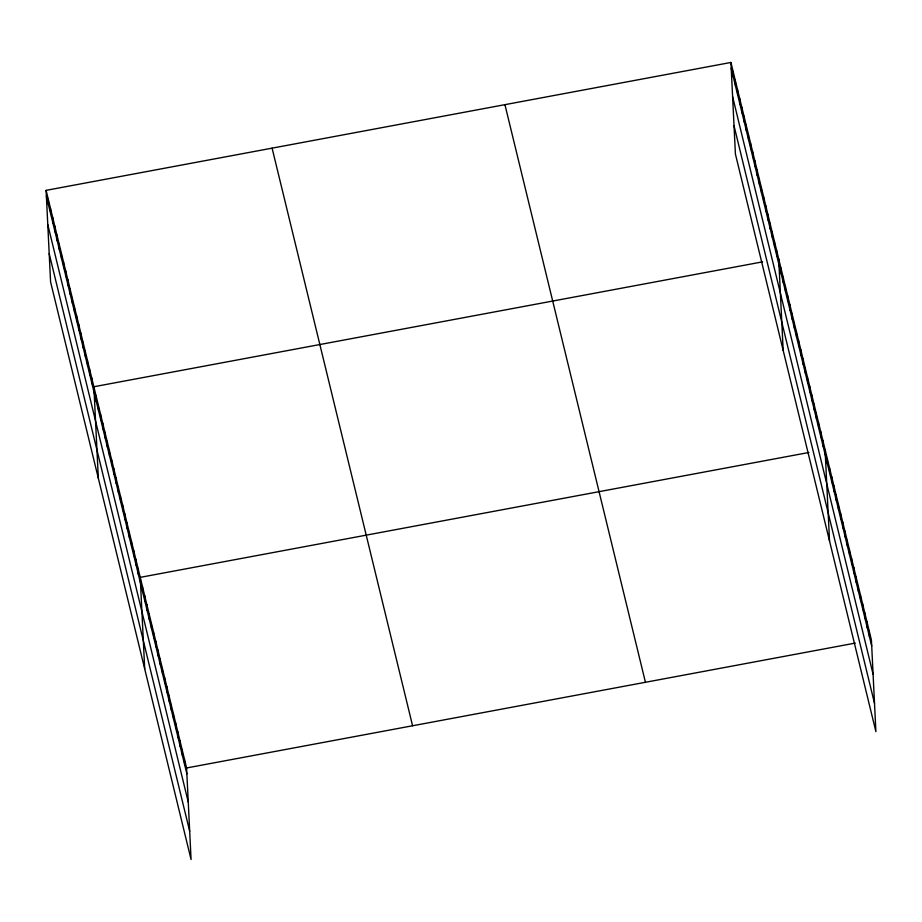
<?xml version="1.0" encoding="UTF-8"?>
<svg xmlns="http://www.w3.org/2000/svg" width="922" height="922" viewBox="0 0 922 922"><rect width="100%" height="100%" fill="white"/><g stroke="black" fill="none" stroke-linecap="round" stroke-linejoin="round"><path stroke-width="1.38" d="M46.1 190.358L186.59 767.968L191.073 859.546L50.583 281.925L46.1 190.358L730.927 62.454L871.417 640.075L875.9 731.642L735.41 154.032L730.927 62.454M762.552 261.86L93.871 386.744L98.343 478.311M808.917 452.483L140.236 577.356L144.708 668.923M186.59 767.968L855.282 643.095M731.215 68.389L871.716 645.999M732.598 96.649L873.088 674.27M734.027 125.761L874.517 703.382M504.933 104.67L645.435 682.28M272.094 148.154L412.583 725.764M46.388 196.282L186.889 773.892M47.771 224.542L188.272 802.163M49.2 253.665L189.69 831.275M869.216 630.994L869.504 636.929M867.003 621.924L867.291 627.847M864.801 612.842L865.09 618.766M862.589 603.772L862.877 609.696M860.387 594.69L860.675 600.614M858.175 585.62L858.463 591.544M855.962 576.538L856.261 582.462M853.76 567.456L854.049 573.392M851.548 558.386L851.836 564.31M849.346 549.305L849.635 555.228M847.134 540.234L847.422 546.158M844.932 531.153L845.22 537.077M842.72 522.082L843.008 528.006M840.518 513.001L840.806 518.925M838.305 503.919L838.594 509.854M836.093 494.849L836.392 500.773M833.891 485.767L834.179 491.691M831.679 476.697L831.967 482.621M829.477 467.615L829.765 473.539M827.264 458.545L827.553 464.469M825.063 449.463L829.535 541.03M822.85 440.382L823.139 446.317M820.638 431.312L820.937 437.235M818.436 422.23L818.724 428.154M816.224 413.16L816.512 419.084M814.022 404.078L814.31 410.002M811.809 394.996L812.098 400.932M809.608 385.926L809.896 391.85M807.395 376.844L807.684 382.768M805.183 367.774L805.482 373.698M802.981 358.693L803.269 364.616M800.769 349.622L801.057 355.546M798.567 340.541L798.855 346.465M796.354 331.459L796.643 337.394M794.153 322.389L794.441 328.313M791.94 313.307L792.229 319.231M789.739 304.237L790.027 310.161M787.526 295.155L787.814 301.079M785.313 286.085L785.613 292.009M783.112 277.003L783.4 282.927M780.899 267.922L781.188 273.857M778.698 258.851L783.17 350.418M776.52 249.92L776.808 255.843M774.353 240.999L774.641 246.923M772.187 232.067L772.475 237.991M770.008 223.147L770.296 229.071M767.842 214.215L768.13 220.139M765.663 205.283L765.952 211.219M763.497 196.363L763.785 202.287M761.33 187.431L761.618 193.355M759.152 178.511L759.44 184.435M756.985 169.579L757.273 175.503M754.807 160.659L755.095 166.582M752.64 151.727L752.928 157.65M750.473 142.795L750.762 148.73M748.295 133.874L748.583 139.798M746.129 124.943L746.417 130.878M743.95 116.022L744.238 121.946M741.784 107.09L742.072 113.014M739.617 98.17L739.905 104.094M737.439 89.238L737.727 95.162M735.272 80.318L735.56 86.242M733.094 71.386L733.382 77.31M184.388 758.898L184.677 764.822M182.176 749.817L182.464 755.74M179.974 740.746L180.263 746.67M177.762 731.665L178.05 737.588M175.56 722.583L175.848 728.518M173.348 713.513L173.636 719.437M171.146 704.431L171.434 710.355M168.933 695.361L169.222 701.285M166.721 686.279L167.02 692.203M164.519 677.197L164.808 683.133M162.307 668.127L162.595 674.051M160.105 659.046L160.393 664.969M157.893 649.975L158.181 655.899M155.691 640.894L155.979 646.818M153.478 631.824L153.767 637.747M151.266 622.742L151.565 628.666M149.064 613.66L149.352 619.596M146.852 604.59L147.14 610.514M144.65 595.508L144.938 601.432M142.437 586.438L142.726 592.362M138.023 568.286L138.312 574.21M135.811 559.205L136.11 565.128M133.609 550.123L133.897 556.058M131.397 541.053L131.696 546.977M129.195 531.971L129.483 537.895M126.982 522.901L127.271 528.825M124.781 513.819L125.069 519.743M122.568 504.737L122.856 510.673M120.367 495.667L120.655 501.591M118.154 486.586L118.442 492.509M115.942 477.515L116.241 483.439M113.74 468.434L114.028 474.357M111.527 459.363L111.816 465.287M109.326 450.282L109.614 456.206M107.113 441.2L107.401 447.135M104.912 432.13L105.2 438.054M102.699 423.048L102.987 428.972M100.486 413.978L100.786 419.902M98.285 404.896L98.573 410.82M96.072 395.826L96.361 401.75M91.693 377.813L91.993 383.748M89.526 368.892L89.814 374.816M87.359 359.96L87.648 365.884M85.181 351.04L85.469 356.964M83.015 342.108L83.303 348.032M80.836 333.188L81.136 339.112M78.67 324.256L78.958 330.18M76.503 315.324L76.791 321.259M74.325 306.404L74.613 312.328M72.158 297.472L72.446 303.407M69.98 288.551L70.279 294.475M67.813 279.62L68.101 285.543M65.646 270.699L65.935 276.623M63.468 261.767L63.756 267.691M61.301 252.847L61.59 258.771M59.123 243.915L59.423 249.839M56.957 234.983L57.245 240.919M54.79 226.063L55.078 231.987M52.612 217.131L52.9 223.055M50.445 208.211L50.733 214.135M48.267 199.279L48.566 205.203"/></g></svg>
